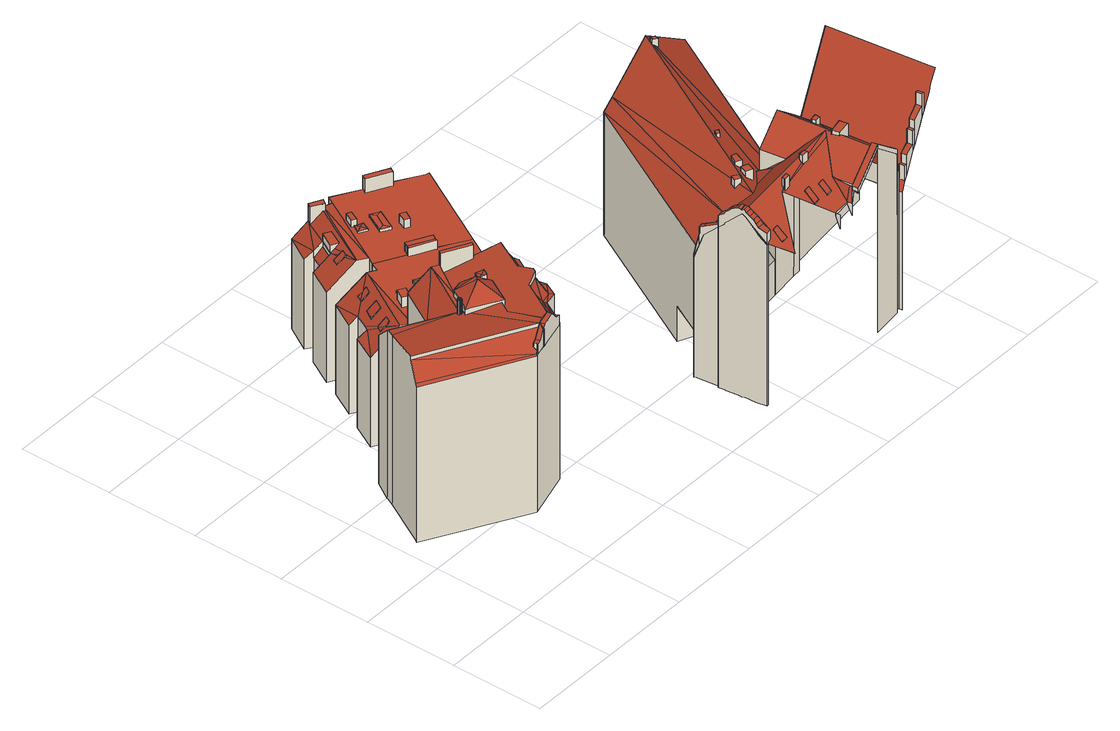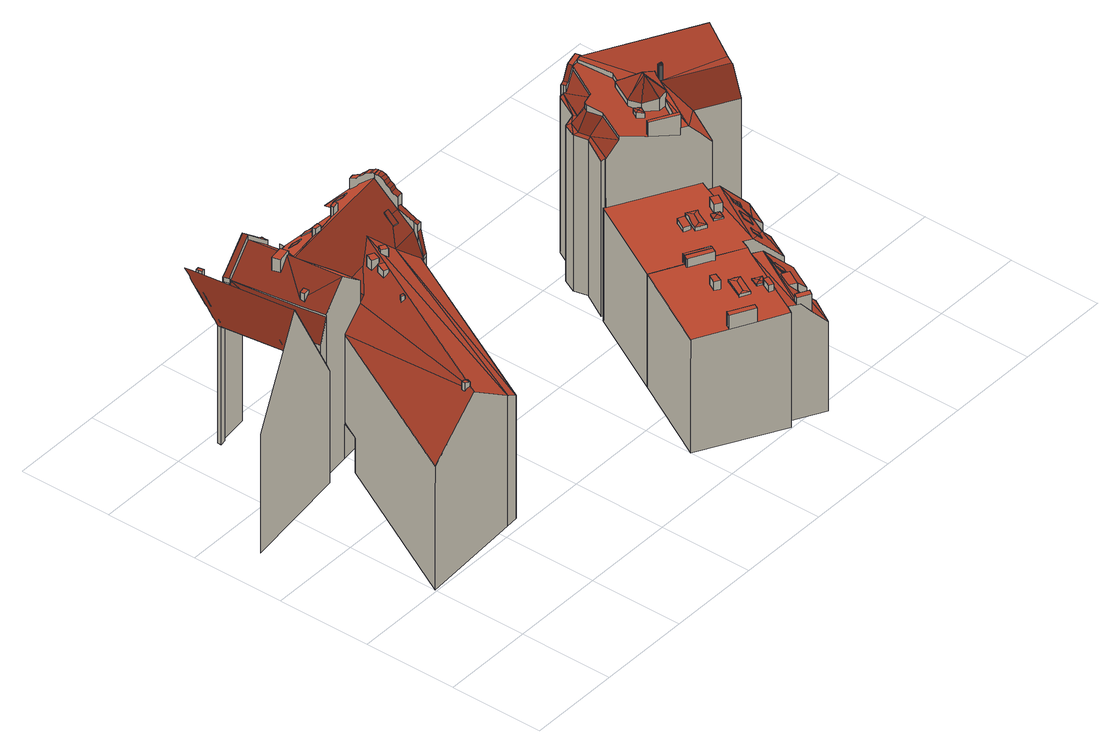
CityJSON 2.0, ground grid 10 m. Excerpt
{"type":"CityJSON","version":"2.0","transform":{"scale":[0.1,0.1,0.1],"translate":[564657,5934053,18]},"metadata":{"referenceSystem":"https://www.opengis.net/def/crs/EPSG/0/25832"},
"CityObjects":{
"building1":{"type":"Building","attributes":{"Grundfläche 2D":"189.161459","Grundhöhe NN":"19.843"},"children":["building1-1","building1-2","building1-3","building1-4"],"geometry":[{"type":"Solid","lod":"3","boundaries":[[[[0,1,2]],[[3,4,5,1,0]],[[6,7,8,1]],[[7,9,2,8]],[[10,2,9]],[[11,0,2,10]],[[1,8,2]],[[12,13,6,1,5]],[[14,15,16,17,18]],[[19,16,15]],[[20,21,22,23,24,16,19,25]],[[26,27,28,17,29]],[[17,16,29]],[[29,30,31]],[[16,24,23]],[[20,32,33,34,21]],[[30,29,16,23,35]],[[36,37,38]],[[39,38,37,40]],[[37,36,41,42,43]],[[44,45,46,47]],[[48,49,37,50]],[[47,46,51]],[[51,52,47]],[[53,54,52]],[[54,55,52]],[[52,55,47]],[[56,54,53]],[[57,58,59,56]],[[59,54,56]],[[60,58,57,61,62,63]],[[45,64,48]],[[37,43,45,48,50]],[[64,45,44,49]],[[44,47,49]],[[49,48,64]],[[65,66,39,40,37,49,47]],[[60,67,58]],[[58,67,68]],[[58,68,69,59]],[[54,59,69,70]],[[54,70,55]],[[55,70,71]],[[72,71,65,47,55]],[[55,71,72]],[[73,74,75,76,77,78,79,80,81,82,83,84,85,86,87,88]],[[32,20,39,66,65,87,86]],[[33,32,86,85]],[[87,65,71,88]],[[88,71,70,73]],[[70,69,74,73]],[[69,68,75,74]],[[75,68,67,76]],[[38,39,20,25]],[[85,84,34,33]],[[30,79,78,31]],[[0,35,23,22,5,4,3]],[[5,22,21,34,84,83,6,13,12]],[[7,6,83,82]],[[9,7,82,81]],[[81,80,10,9]],[[35,0,11,10,80,79,30]],[[14,18,89,90]],[[91,19,15,14,90,92]],[[93,94,41,36,38,25,19,91,95]],[[96,43,42,41,94,97]],[[46,45,43,96,98]],[[99,52,51,46,98,100]],[[56,53,101,102]],[[53,52,99,101]],[[57,56,102,103]],[[61,57,103,104]],[[62,61,104,105]],[[63,62,105,106]],[[76,67,60,63,106,107,108,109,110,28,27,26,29,31,78,77]],[[17,28,110,111]],[[18,17,111,89]],[[102,101,99,100,98,96,97,94,93,95,91,92,90,89,111,110,109,108,107,106,105,104,103]]]],"semantics":{"surfaces":[{"type":"RoofSurface"},{"type":"WallSurface"},{"type":"GroundSurface"}],"values":[[0,0,0,0,0,0,0,0,0,0,0,0,0,0,0,0,0,0,0,0,0,0,0,0,0,0,0,0,0,0,0,0,0,0,0,0,0,0,0,0,0,0,0,0,0,0,1,1,1,1,1,1,1,1,1,1,1,1,1,1,1,1,1,1,1,1,1,1,1,1,1,1,1,1,1,1,1,2]]}}]},
"building1-1":{"type":"BuildingInstallation","parents":["building1"],"geometry":[{"type":"MultiSurface","lod":"3","boundaries":[[[112,113,114,115,116,117]],[[112,118,119,113]],[[120,119,121]],[[121,119,118]],[[119,120,122,123,124,32]],[[123,125,126,124]],[[127,126,125,128,129]],[[130,48,118,112,117]],[[48,64,121,118]],[[64,44,131,128,125,123,122,120,121]],[[129,128,131,47]],[[47,72,129]],[[127,129,72,132]],[[32,124,126,127,132,133,65,87,86,66,20,39,134,114,113,119]],[[115,114,134,40]],[[40,49,115]],[[49,50,116,115]],[[117,116,50,130]]],"semantics":{"surfaces":[{"type":"RoofSurface"},{"type":"WallSurface"}],"values":[0,0,0,0,0,0,0,1,1,1,1,1,1,1,1,1,1,1]}}]},
"building1-2":{"type":"BuildingInstallation","parents":["building1"],"geometry":[{"type":"MultiSurface","lod":"3","boundaries":[[[135,136,137]],[[138,137,136]],[[139,136,135]],[[140,136,139]],[[139,141,140]],[[142,140,141]],[[142,143,140]],[[144,140,143]],[[145,140,144]],[[146,140,145]],[[147,140,146]],[[148,140,147]],[[149,148,147]],[[150,148,149]],[[151,148,150]],[[151,152,148]],[[151,138,152]],[[138,136,152]],[[148,152,136,140]],[[135,137,153,154]],[[137,138,155,153]],[[139,135,154,156]],[[141,139,156,157]],[[142,141,157,158]],[[143,142,158,159]],[[144,143,159,160]],[[145,144,160,161]],[[146,145,161,162]],[[147,146,162,163]],[[149,147,163,164]],[[150,149,164,24]],[[151,150,24,165]],[[138,151,165,155]]],"semantics":{"surfaces":[{"type":"RoofSurface"},{"type":"WallSurface"}],"values":[0,0,0,0,0,0,0,0,0,0,0,0,0,0,0,0,0,0,0,1,1,1,1,1,1,1,1,1,1,1,1,1,1]}}]},
"building1-3":{"type":"BuildingInstallation","parents":["building1"],"geometry":[{"type":"MultiSurface","lod":"3","boundaries":[[[166,167,168,169,170,171]],[[169,168,172,173,170]],[[168,167,166,174,175]],[[172,168,175,176]],[[177,166,171,170,178,179]],[[177,180,181,175,174,166]],[[181,182,183,172,176,175]],[[172,183,178,170,173]]],"semantics":{"surfaces":[{"type":"RoofSurface"},{"type":"WallSurface"}],"values":[0,0,0,0,1,1,1,1]}}]},
"building1-4":{"type":"BuildingInstallation","parents":["building1"],"geometry":[{"type":"MultiSurface","lod":"3","boundaries":[[[184,185,186,187]],[[188,185,184,31,78]],[[186,185,188,189]],[[189,77,187,186]],[[78,31,184,187,77]]],"semantics":{"surfaces":[{"type":"RoofSurface"},{"type":"WallSurface"}],"values":[0,1,1,1,1]}}]},
"building2":{"type":"Building","attributes":{"Grundfläche 2D":"133.269164","Grundhöhe NN":"19.280"},"children":["building2-1","building2-2","building2-3","building2-4","building2-5","building2-6","building2-7","building2-8"],"geometry":[{"type":"Solid","lod":"3","boundaries":[[[[190,191,192,193,194,195,196,197,198,199,200,201,202,203,204]],[[205,206,204,207,208]],[[209,210,204,206,205,208,211,212]],[[210,190,204]],[[213,208,207]],[[214,215,216]],[[217,218,216,215,210]],[[217,210,209,212,211,216,218]],[[219,202,201,200,199,198,197,220,221]],[[203,202,219,222]],[[207,204,203,222,223]],[[213,207,223,224]],[[208,213,224,225]],[[226,216,211,208,225,227]],[[214,216,226,228]],[[215,214,228,229]],[[190,210,215,229,230]],[[191,190,230,231]],[[232,233,195,194,193,192,191,231,234]],[[196,195,233,235]],[[197,196,235,220]],[[226,227,225,224,223,222,219,221,220,235,233,232,234,231,230,229,228]]]],"semantics":{"surfaces":[{"type":"RoofSurface"},{"type":"WallSurface"},{"type":"GroundSurface"}],"values":[[0,0,0,0,0,0,0,0,1,1,1,1,1,1,1,1,1,1,1,1,1,2]]}}]},
"building2-1":{"type":"BuildingInstallation","parents":["building2"],"geometry":[{"type":"MultiSurface","lod":"3","boundaries":[[[236,237,238,239,240,241,242]],[[238,237,243]],[[244,245,242,241]],[[242,245,246,206,247,243,237,236]],[[247,205,248,239,238,243]],[[244,241,240,239,248,249]]],"semantics":{"surfaces":[{"type":"RoofSurface"},{"type":"WallSurface"}],"values":[0,0,1,1,1,1]}}]},
"building2-2":{"type":"BuildingInstallation","parents":["building2"],"geometry":[{"type":"MultiSurface","lod":"3","boundaries":[[[250,251,252,253,254,255,256]],[[251,250,257]],[[254,253,258,259]],[[260,256,255,254,259,212]],[[261,257,250,256,260,218]],[[209,258,253,252,251,257,261,217]]],"semantics":{"surfaces":[{"type":"RoofSurface"},{"type":"WallSurface"}],"values":[0,0,1,1,1,1]}}]},
"building2-3":{"type":"BuildingInstallation","parents":["building2"],"geometry":[{"type":"MultiSurface","lod":"3","boundaries":[[[262,263,264,265]],[[265,264,266,267]],[[262,265,267,268]],[[263,262,268,269]],[[264,263,269,266]]],"semantics":{"surfaces":[{"type":"RoofSurface"},{"type":"WallSurface"}],"values":[0,1,1,1,1]}}]},
"building2-4":{"type":"BuildingInstallation","parents":["building2"],"geometry":[{"type":"MultiSurface","lod":"3","boundaries":[[[270,271,272,273,274,275]],[[273,272,200,276]],[[277,278,270,275,274,273,276,279]],[[271,270,278,199]],[[272,271,199,200]]],"semantics":{"surfaces":[{"type":"RoofSurface"},{"type":"WallSurface"}],"values":[0,1,1,1,1]}}]},
"building2-5":{"type":"BuildingInstallation","parents":["building2"],"geometry":[{"type":"MultiSurface","lod":"3","boundaries":[[[280,281,282,283,284]],[[285,286,287,283,282]],[[286,288,289,290,287]],[[291,292,284,283,287,290,289]],[[293,294,295,296,282,281,280,284]],[[296,297,298,286,285,282]],[[289,288,286,298,299]],[[291,289,299,293,284,292]]],"semantics":{"surfaces":[{"type":"RoofSurface"},{"type":"WallSurface"}],"values":[0,0,0,0,1,1,1,1]}}]},
"building2-6":{"type":"BuildingInstallation","parents":["building2"],"geometry":[{"type":"MultiSurface","lod":"3","boundaries":[[[300,301,302,303]],[[300,303,304,305]],[[300,305,306]],[[307,306,308]],[[307,300,306]],[[300,307,308,309,301]],[[303,310,311,305,304]],[[305,311,312,308,306]],[[308,312,313,301,309]],[[301,313,310,303,302]]],"semantics":{"surfaces":[{"type":"RoofSurface"},{"type":"WallSurface"}],"values":[0,0,0,0,0,0,1,1,1,1]}}]},
"building2-7":{"type":"BuildingInstallation","parents":["building2"],"geometry":[{"type":"MultiSurface","lod":"3","boundaries":[[[314,315,316,317,318,319]],[[320,321,317,316]],[[321,322,318,317]],[[322,323,324,314,319,318]],[[316,315,314,324,325,320]]],"semantics":{"surfaces":[{"type":"RoofSurface"},{"type":"WallSurface"}],"values":[0,1,1,1,1]}}]},
"building2-8":{"type":"BuildingInstallation","parents":["building2"],"geometry":[{"type":"MultiSurface","lod":"3","boundaries":[[[326,327,328,329]],[[327,326,330,331]],[[329,328,332,333]],[[326,329,333,330]],[[328,327,331,332]]],"semantics":{"surfaces":[{"type":"RoofSurface"},{"type":"WallSurface"}],"values":[0,1,1,1,1]}}]},
"building3":{"type":"Building","attributes":{"Grundfläche 2D":"134.420776","Grundhöhe NN":"19.303"},"children":["building3-1","building3-2","building3-3","building3-4","building3-5","building3-6","building3-7","building3-8","building3-9"],"geometry":[{"type":"Solid","lod":"3","boundaries":[[[[334,335,336,337,338,339,340,202,201,200,199,198,197]],[[341,340,339]],[[342,343,344,345,341]],[[340,341,345,344]],[[346,347,348,349,344,343,342,350,351]],[[352,353,350]],[[351,350,353,346]],[[354,353,352]],[[355,356,344,357,358,359,360]],[[347,346,361,359,362,357,344,349,348]],[[357,362,359,358]],[[363,364,365,366,367]],[[353,365,364,346]],[[359,361,346,364,363,367]],[[359,367,366,360]],[[334,197,220,368]],[[338,337,336,335,334,368,369]],[[339,338,369,370]],[[352,350,342,341,339,370,371]],[[354,352,371,372]],[[365,353,354,372,373]],[[366,365,373,374]],[[356,355,375,376]],[[360,366,374,375,355]],[[340,344,356,376,377]],[[202,340,377,219]],[[220,197,198,199,200,201,202,219,221]],[[374,373,372,371,370,369,368,220,221,219,377,376,375]]]],"semantics":{"surfaces":[{"type":"RoofSurface"},{"type":"WallSurface"},{"type":"GroundSurface"}],"values":[[0,0,0,0,0,0,0,0,0,0,0,0,1,1,1,1,1,1,1,1,1,1,1,1,1,1,1,2]]}}]},
"building3-1":{"type":"BuildingInstallation","parents":["building3"],"geometry":[{"type":"MultiSurface","lod":"3","boundaries":[[[378,379,380,381]],[[382,383,384,380,379]],[[384,383,385,386,387,380]],[[388,381,380,387,386]],[[381,389,390,379,378]],[[379,390,391,383,382]],[[383,391,392,385]],[[392,393,386,385]],[[386,393,389,381,388]]],"semantics":{"surfaces":[{"type":"RoofSurface"},{"type":"WallSurface"}],"values":[0,0,0,0,1,1,1,1,1]}}]},
"building3-2":{"type":"BuildingInstallation","parents":["building3"],"geometry":[{"type":"MultiSurface","lod":"3","boundaries":[[[394,395,396,397,398]],[[397,396,337,399]],[[400,394,398,397,399,401]],[[395,394,400,336]],[[396,395,336,337]]],"semantics":{"surfaces":[{"type":"RoofSurface"},{"type":"WallSurface"}],"values":[0,1,1,1,1]}}]},
"building3-3":{"type":"BuildingInstallation","parents":["building3"],"geometry":[{"type":"MultiSurface","lod":"3","boundaries":[[[402,403,404,405,406,407,408]],[[350,351,402,408]],[[409,410,343,345,406,405,404,403,402,351]],[[345,341,407,406]],[[407,341,342,350,408]]],"semantics":{"surfaces":[{"type":"RoofSurface"},{"type":"WallSurface"}],"values":[0,1,1,1,1]}}]},
"building3-4":{"type":"BuildingInstallation","parents":["building3"],"geometry":[{"type":"MultiSurface","lod":"3","boundaries":[[[272,271,411,412,413]],[[271,272,200,199]],[[199,414,411,271]],[[414,415,412,411]],[[416,417,413,412,415]],[[417,200,272,413]]],"semantics":{"surfaces":[{"type":"RoofSurface"},{"type":"WallSurface"}],"values":[0,1,1,1,1,1]}}]},
"building3-5":{"type":"BuildingInstallation","parents":["building3"],"geometry":[{"type":"MultiSurface","lod":"3","boundaries":[[[418,419,420,421,422]],[[423,418,422,424]],[[425,426,427,421,420]],[[427,428,424,422,421]],[[418,429,430,420,419]],[[430,431,432,433,427,426,425,420]],[[433,434,435,424,428,427]],[[418,423,424,435,436,429]]],"semantics":{"surfaces":[{"type":"RoofSurface"},{"type":"WallSurface"}],"values":[0,0,0,0,1,1,1,1]}}]},
"building3-6":{"type":"BuildingInstallation","parents":["building3"],"geometry":[{"type":"MultiSurface","lod":"3","boundaries":[[[437,438,439,440]],[[440,439,346]],[[346,361,437,440]],[[438,437,361,347]]],"semantics":{"surfaces":[{"type":"RoofSurface"},{"type":"WallSurface"}],"values":[0,1,1,1]}}]},
"building3-7":{"type":"BuildingInstallation","parents":["building3"],"geometry":[{"type":"MultiSurface","lod":"3","boundaries":[[[441,442,443,444,445]],[[446,443,442,447]],[[446,448,444,443]],[[448,449,445,444]],[[449,450,447,442,441,445]]],"semantics":{"surfaces":[{"type":"RoofSurface"},{"type":"WallSurface"}],"values":[0,1,1,1,1]}}]},
"building3-8":{"type":"BuildingInstallation","parents":["building3"],"geometry":[{"type":"MultiSurface","lod":"3","boundaries":[[[451,452,453,454]],[[454,453,455,456]],[[451,454,456,457]],[[452,451,457,458]],[[453,452,458,455]]],"semantics":{"surfaces":[{"type":"RoofSurface"},{"type":"WallSurface"}],"values":[0,1,1,1,1]}}]},
"building3-9":{"type":"BuildingInstallation","parents":["building3"],"geometry":[{"type":"MultiSurface","lod":"3","boundaries":[[[459,460,461]],[[462,463,464,465,459,461,466,467,468]],[[469,348,362,358,470,468,467,466,461,460]],[[470,471,462,468]],[[472,465,464,463,462,471,357,463]],[[472,349,469,460,459,465]]],"semantics":{"surfaces":[{"type":"RoofSurface"},{"type":"WallSurface"}],"values":[0,0,1,1,1,1]}}]},
"building4":{"type":"Building","attributes":{"Grundfläche 2D":"909.656915","Grundhöhe NN":"18.514"},"children":["building4-1","building4-2","building4-3","building4-4","building4-5","building4-6","building4-7","building4-8","building4-9","building4-10","building4-11","building4-12","building4-13","building4-14","building4-15","building4-16","building4-17","building4-18","building4-19","building4-20","building4-21","building4-22","building4-23"],"geometry":[{"type":"MultiSurface","lod":"3","boundaries":[[[473,474,475,476]],[[477,478,479,480,481,482,475,474,483,484,485,486,487,488,489,490,491,492,493,494,495]],[[493,496,497,494]],[[498,473,498,499,500]],[[497,496,501,502,503,504,505,506]],[[504,507,508,505]],[[502,501,509,510,511,507,504,503]],[[507,511,512,508]],[[496,513,514,510,509,501]],[[483,474,473,498,500,515,516,517,518,519,520,521,486,485,484]],[[521,520,522,523,524,525,526,510,514,513,496,493,492,491,490,489,488,487,486]],[[527,528,529,530]],[[531,532,533,534]],[[530,529,534,533,512,511,535,536]],[[529,528,537,531,534]],[[538,539,540,541]],[[542,510,526,543,544]],[[518,517,516,515,545,517,546,547,520,519]],[[548,549,541,540,550]],[[546,517,545,515,541,549,548,551,547]],[[548,550,552,553]],[[511,510,535]],[[554,555,553,556]],[[548,553,555,557]],[[558,557,555,554]],[[558,551,548,557]],[[559,525,524]],[[560,551,558]],[[526,561,542,544,543]],[[554,556,562,563,564,565,566,567,568,520,560,558]],[[569,524,523]],[[559,524,569]],[[570,569,523,571]],[[523,522,571]],[[547,551,560,520]],[[537,528,527,572]],[[571,522,520,568,573,570]],[[535,510,542]],[[574,573,568]],[[569,570,573,575,576,577,532,578]],[[579,580,565,581,582]],[[583,584,585,575,573,574,568,567,566,565,580,579,586]],[[587,588,572,527,530,536]],[[583,589,590,584]],[[591,589,583,586,579,582,592]],[[569,593,594,595,578,596,561,526,525,559]],[[591,592,597,598,599]],[[600,590,589]],[[599,601,600,589,591]],[[602,598,597,603]],[[576,575,585,584,590,604]],[[535,542,587,536]],[[600,605,576,604,590]],[[605,600,601,599,598,606,607]],[[595,594,593,569,578]],[[531,537,572,588,596,578,532]],[[605,607,608,577,576]],[[609,610,611,612]],[[613,609,612,614]],[[613,614,608,607]],[[615,610,609,613,607,606,598,602,616,617,618,619,620,621,622,623,624,625,626,627]],[[542,561,596,588,587]],[[610,615,627,628,629,630,611]]],"semantics":{"surfaces":[{"type":"WallSurface"},{"type":"RoofSurface"},{"type":"OuterCeilingSurface"},{"type":"GroundSurface"}],"values":[0,0,0,1,0,0,1,0,1,1,1,0,0,0,2,0,1,1,0,1,0,1,0,1,0,1,1,0,1,1,1,1,0,0,0,0,1,1,1,0,0,1,3,0,0,1,0,1,1,0,0,0,1,0,1,0,0,0,0,0,1,0,0]}}]},
"building4-1":{"type":"BuildingInstallation","parents":["building4"],"geometry":[{"type":"MultiSurface","lod":"3","boundaries":[[[631,632,633,634,635]],[[635,636,637,631]],[[636,638,639,637]],[[638,640,641,639]],[[640,642,643,641]],[[644,645,646,643,642]],[[647,648,649,646,645]],[[648,650,651,649]],[[652,653,654,651,650]],[[653,655,656,654]],[[655,657,658,656]],[[657,659,660,661,658]],[[660,662,663,661]],[[662,664,665,663]],[[665,664,666,667,668]],[[473,669,670,634,633,632,474]],[[671,672,673,674,675,521,648,647,645,644,642,640,638,636,635,634,670,676]],[[662,660,659,657,655,653,652,650,648,521,677,678,679,680,681,682,513,683,666,664]],[[668,667,666,683,684,496,493]],[[639,641,643,646,649,651,654,656,658,661,663,665,668,493,492,491,490,489,488,487,486,485,484,483,474,632,631,637]]],"semantics":{"surfaces":[{"type":"RoofSurface"},{"type":"WallSurface"}],"values":[0,0,0,0,0,0,0,0,0,0,0,0,0,0,0,1,1,1,1,1]}}]},
"building4-2":{"type":"BuildingInstallation","parents":["building4"],"geometry":[{"type":"MultiSurface","lod":"3","boundaries":[[[685,686,687,688]],[[683,689,686,685,684]],[[690,691,688,687]],[[691,502,501,496,684,685,688]],[[513,692,509,686,689,683]],[[693,690,687,686,509]]],"semantics":{"surfaces":[{"type":"RoofSurface"},{"type":"WallSurface"}],"values":[0,0,1,1,1,1]}}]},
"building4-3":{"type":"BuildingInstallation","parents":["building4"],"geometry":[{"type":"MultiSurface","lod":"3","boundaries":[[[691,690,694,695,696]],[[694,690,693,507]],[[507,504,695,694]],[[504,503,502,691,696,695]]],"semantics":{"surfaces":[{"type":"RoofSurface"},{"type":"WallSurface"}],"values":[0,1,1,1]}}]},
"building4-4":{"type":"BuildingInstallation","parents":["building4"],"geometry":[{"type":"MultiSurface","lod":"3","boundaries":[[[697,698,699,700]],[[698,697,701,702]],[[697,700,703,701]],[[700,699,704,703]],[[699,698,702,704]]],"semantics":{"surfaces":[{"type":"RoofSurface"},{"type":"WallSurface"}],"values":[0,1,1,1,1]}}]},
"building4-5":{"type":"BuildingInstallation","parents":["building4"],"geometry":[{"type":"MultiSurface","lod":"3","boundaries":[[[705,706,707,708]],[[709,710,707,706]],[[711,712,705,708]],[[709,706,705,712,713]],[[711,708,707,710,514]]],"semantics":{"surfaces":[{"type":"RoofSurface"},{"type":"WallSurface"}],"values":[0,1,1,1,1]}}]},
"building4-6":{"type":"BuildingInstallation","parents":["building4"],"geometry":[{"type":"MultiSurface","lod":"3","boundaries":[[[714,715,716,717,718,719,720]],[[721,516,716,715]],[[717,716,516,545]],[[718,717,545,722]],[[722,723,719,718]],[[724,714,720,719,723,517]],[[724,721,715,714]]],"semantics":{"surfaces":[{"type":"RoofSurface"},{"type":"WallSurface"}],"values":[0,1,1,1,1,1,1]}}]},
"building4-7":{"type":"BuildingInstallation","parents":["building4"],"geometry":[{"type":"MultiSurface","lod":"3","boundaries":[[[725,726,727,728]],[[729,730,725,728]],[[731,726,725,730,543]],[[727,726,731,732]],[[729,728,727,732,544]]],"semantics":{"surfaces":[{"type":"RoofSurface"},{"type":"WallSurface"}],"values":[0,1,1,1,1]}}]},
"building4-8":{"type":"BuildingInstallation","parents":["building4"],"geometry":[{"type":"MultiSurface","lod":"3","boundaries":[[[733,734,735,736]],[[733,736,737,738]],[[736,735,739,737]],[[734,733,738,740]],[[735,734,740,739]]],"semantics":{"surfaces":[{"type":"RoofSurface"},{"type":"WallSurface"}],"values":[0,1,1,1,1]}}]},
"building4-9":{"type":"BuildingInstallation","parents":["building4"],"geometry":[{"type":"MultiSurface","lod":"3","boundaries":[[[741,742,743,744]],[[744,743,745,746]],[[741,744,746,747]],[[742,741,747,748]],[[743,742,748,745]]],"semantics":{"surfaces":[{"type":"RoofSurface"},{"type":"WallSurface"}],"values":[0,1,1,1,1]}}]},
"building4-10":{"type":"BuildingInstallation","parents":["building4"],"geometry":[{"type":"MultiSurface","lod":"3","boundaries":[[[749,750,751,752]],[[750,749,753,754]],[[752,751,755,756]],[[749,752,756,753]],[[751,750,754,755]]],"semantics":{"surfaces":[{"type":"RoofSurface"},{"type":"WallSurface"}],"values":[0,1,1,1,1]}}]},
"building4-11":{"type":"BuildingInstallation","parents":["building4"],"geometry":[{"type":"MultiSurface","lod":"3","boundaries":[[[757,758,759,760,761,762]],[[763,760,759,764]],[[759,758,757,765,518,764]],[[763,546,519,766,762,761,760]],[[766,765,757,762]]],"semantics":{"surfaces":[{"type":"RoofSurface"},{"type":"WallSurface"}],"values":[0,1,1,1,1]}}]},
"building4-12":{"type":"BuildingInstallation","parents":["building4"],"geometry":[{"type":"MultiSurface","lod":"3","boundaries":[[[767,768,769,770]],[[770,769,771,772]],[[767,770,772,773]],[[768,767,773,774]],[[769,768,774,771]]],"semantics":{"surfaces":[{"type":"RoofSurface"},{"type":"WallSurface"}],"values":[0,1,1,1,1]}}]},
"building4-13":{"type":"BuildingInstallation","parents":["building4"],"geometry":[{"type":"MultiSurface","lod":"3","boundaries":[[[775,776,777,778]],[[778,777,779,780]],[[775,778,780,781]],[[776,775,781,782]],[[777,776,782,779]]],"semantics":{"surfaces":[{"type":"RoofSurface"},{"type":"WallSurface"}],"values":[0,1,1,1,1]}}]},
"building4-14":{"type":"BuildingInstallation","parents":["building4"],"geometry":[{"type":"MultiSurface","lod":"3","boundaries":[[[783,784,785,786,787,788,789]],[[790,791,792,793,794,785,784]],[[795,563,564,565,784,783,789]],[[784,565,580,579,791,790]],[[579,586,583,793,792,791]],[[583,584,566,785,794,793]],[[566,554,556,796,787,786,785]],[[796,797,795,789,788,787]]],"semantics":{"surfaces":[{"type":"RoofSurface"},{"type":"WallSurface"}],"values":[0,0,1,1,1,1,1,1]}}]},
"building4-15":{"type":"BuildingInstallation","parents":["building4"],"geometry":[{"type":"MultiSurface","lod":"3","boundaries":[[[798,799,800,801,802,803]],[[800,799,804,805]],[[801,800,805,567,806]],[[806,807,802,801]],[[808,804,799,798,803,802,807,568]]],"semantics":{"surfaces":[{"type":"RoofSurface"},{"type":"WallSurface"}],"values":[0,1,1,1,1]}}]},
"building4-16":{"type":"BuildingInstallation","parents":["building4"],"geometry":[{"type":"MultiSurface","lod":"3","boundaries":[[[809,810,811,812]],[[812,811,813,814]],[[809,812,814,815]],[[810,809,815,574]],[[811,810,574,813]]],"semantics":{"surfaces":[{"type":"RoofSurface"},{"type":"WallSurface"}],"values":[0,1,1,1,1]}}]},
"building4-17":{"type":"BuildingInstallation","parents":["building4"],"geometry":[{"type":"MultiSurface","lod":"3","boundaries":[[[816,817,818,819,820,821,822]],[[823,817,816,822,824,825]],[[826,616,820,819,818,817,823,827]],[[616,617,821,820]]],"semantics":{"surfaces":[{"type":"RoofSurface"},{"type":"WallSurface"}],"values":[0,1,1,1]}}]},
"building4-18":{"type":"BuildingInstallation","parents":["building4"],"geometry":[{"type":"MultiSurface","lod":"3","boundaries":[[[828,829,830,831,832]],[[824,822,831,830,833]],[[822,821,832,831]],[[618,828,832,821,617]]],"semantics":{"surfaces":[{"type":"RoofSurface"},{"type":"WallSurface"}],"values":[0,1,1,1]}}]},
"building4-19":{"type":"BuildingInstallation","parents":["building4"],"geometry":[{"type":"MultiSurface","lod":"3","boundaries":[[[834,835,836,837,838]],[[833,830,837,836,839]],[[830,829,828,834,838,837]],[[619,835,834,828,618]]],"semantics":{"surfaces":[{"type":"RoofSurface"},{"type":"WallSurface"}],"values":[0,1,1,1]}}]},
"building4-20":{"type":"BuildingInstallation","parents":["building4"],"geometry":[{"type":"MultiSurface","lod":"3","boundaries":[[[840,841,842,843]],[[843,842,844]],[[844,845,840,843]],[[845,841,840]]],"semantics":{"surfaces":[{"type":"RoofSurface"},{"type":"WallSurface"}],"values":[0,1,1,1]}}]},
"building4-21":{"type":"BuildingInstallation","parents":["building4"],"geometry":[{"type":"MultiSurface","lod":"3","boundaries":[[[846,847,848,849]],[[839,836,846,849,850]],[[836,835,847,846]],[[620,848,847,835,619]]],"semantics":{"surfaces":[{"type":"RoofSurface"},{"type":"WallSurface"}],"values":[0,1,1,1]}}]},
"building4-22":{"type":"BuildingInstallation","parents":["building4"],"geometry":[{"type":"MultiSurface","lod":"3","boundaries":[[[851,852,853,854]],[[850,849,854,853,855]],[[849,848,851,854]],[[621,852,851,848,620]]],"semantics":{"surfaces":[{"type":"RoofSurface"},{"type":"WallSurface"}],"values":[0,1,1,1]}}]},
"building4-23":{"type":"BuildingInstallation","parents":["building4"],"geometry":[{"type":"MultiSurface","lod":"3","boundaries":[[[856,857,858]],[[856,858,859]],[[860,861,862,856,859,863,864]],[[865,866,858,857]],[[595,867,864,863,859,858,866,868,593]],[[867,869,860,864]],[[870,871,865,857,856,862,861,860,869,872,594]]],"semantics":{"surfaces":[{"type":"RoofSurface"},{"type":"WallSurface"}],"values":[0,0,0,1,1,1,1]}}]}
},
"vertices":[
[114,173,219],[124,153,236],[126,157,236],[102,151,219],[101,150,219],[99,147,219],[133,129,219],[147,155,219],[145,155,221],[143,168,219],[127,176,219],[117,174,219],[104,145,219],[130,130,219],[39,189,211],[39,188,212],[100,155,212],[92,186,189],[51,209,189],[35,180,213],[125,82,220],[104,145,213],[99,147,213],[102,151,212],[98,155,212],[14,142,220],[123,223,198],[116,227,189],[115,227,189],[135,216,212],[117,174,212],[142,212,212],[132,84,221],[123,118,217],[130,130,217],[114,173,212],[8,131,198],[110,74,198],[14,142,216],[125,82,216],[112,75,200],[6,128,196],[108,72,197],[109,72,197],[131,78,197],[126,77,197],[159,86,197],[156,87,198],[123,76,197],[112,75,198],[112,74,198],[160,87,197],[174,113,197],[189,117,197],[185,120,198],[173,117,198],[196,131,197],[193,146,197],[189,145,198],[191,133,198],[205,177,198],[209,174,196],[206,176,198],[206,177,198],[124,76,197],[141,86,216],[132,84,216],[194,183,216],[177,150,216],[180,134,216],[178,130,216],[162,124,216],[156,87,199],[178,130,223],[180,134,223],[177,150,220],[194,183,220],[170,197,212],[142,212,204],[117,174,203],[127,176,205],[143,168,210],[147,155,212],[133,129,212],[130,130,212],[123,118,211],[132,84,218],[141,86,220],[162,124,220],[51,209,18],[39,189,18],[35,180,18],[39,188,18],[8,131,18],[6,128,18],[14,142,18],[109,72,18],[108,72,18],[159,86,18],[174,113,18],[160,87,18],[189,117,18],[196,131,18],[193,146,18],[209,174,18],[206,176,18],[206,177,18],[194,183,18],[142,212,18],[116,227,18],[115,227,18],[92,186,18],
[117,74,209],[115,79,209],[111,78,208],[112,75,208],[112,74,208],[112,73,208],[123,76,217],[125,82,221],[126,77,221],[124,76,217],[131,78,221],[142,81,221],[141,86,221],[152,84,209],[151,89,209],[155,90,208],[157,85,208],[156,87,208],[112,73,197],[157,85,197],[155,90,201],[151,89,206],[111,78,203],
[96,152,229],[97,153,231],[96,153,229],[96,154,229],[97,152,229],[98,153,231],[97,151,229],[98,151,229],[99,151,229],[99,152,229],[100,153,229],[100,154,229],[99,154,229],[98,154,231],[99,155,229],[98,155,229],[97,155,229],[97,154,231],[96,153,212],[96,152,212],[96,154,212],[97,152,212],[97,151,212],[98,151,212],[99,151,212],[99,152,212],[100,153,212],[100,154,212],[99,154,212],[99,155,212],[97,155,212],
[149,176,216],[150,171,217],[150,170,217],[151,170,217],[156,172,218],[152,174,217],[152,165,218],[154,168,218],[147,172,216],[145,169,216],[148,167,217],[149,176,210],[156,172,212],[152,174,211],[147,172,210],[145,169,210],[148,167,211],[152,165,212],
[142,212,228],[140,209,228],[168,194,228],[170,197,228],[140,209,204],[168,194,212],
[128,232,143],[123,222,143],[142,212,143],[170,197,143],[194,183,143],[206,177,143],[208,176,143],[258,267,143],[256,268,143],[226,285,144],[202,298,144],[173,314,144],[172,314,144],[168,305,144],[159,310,144],[137,299,130],[143,302,134],[133,325,115],[125,293,123],[118,254,135],[118,238,144],[118,279,123],[118,263,131],[118,297,115],[107,279,115],[93,252,115],[115,274,123],[117,255,134],[116,262,130],[172,314,13],[258,267,13],[173,314,13],[168,305,13],[133,325,13],[118,297,13],[125,293,13],[115,274,13],[118,279,13],[107,279,13],[93,252,13],[128,232,13],[123,222,13],[194,183,13],[206,177,13],[170,197,13],[208,176,13],
[146,301,139],[143,302,135],[137,299,131],[136,298,131],[140,296,135],[143,294,139],[147,301,139],[140,305,131],[143,294,138],[147,301,138],[146,301,138],[140,305,130],[136,298,130],[140,296,134],
[116,262,131],[117,255,135],[118,254,136],[121,253,140],[124,259,140],[118,263,132],[117,263,131],[113,257,131],[121,253,139],[124,259,139],[117,263,130],[113,257,130],
[140,254,155],[147,250,155],[153,260,155],[146,264,155],[153,260,144],[146,264,144],[140,254,143],[147,250,143],
[225,282,154],[226,285,154],[202,298,154],[201,296,154],[201,295,154],[225,283,154],[201,296,144],[225,283,144],[225,282,144],[201,295,144],
[179,265,148],[178,265,148],[173,268,148],[176,261,149],[183,262,148],[165,252,148],[162,248,148],[169,250,149],[167,245,148],[172,242,148],[171,244,148],[174,247,148],[181,258,148],[183,262,144],[179,265,144],[178,265,144],[173,268,144],[165,252,143],[162,248,143],[172,242,143],
[155,265,147],[161,266,146],[157,269,146],[153,271,146],[151,267,146],[149,263,146],[153,261,146],[155,264,147],[157,259,146],[159,262,146],[153,271,144],[149,263,144],[157,259,143],[161,266,144],
[191,255,149],[189,256,149],[184,258,149],[177,245,149],[184,242,149],[185,244,149],[184,258,144],[177,245,143],[184,242,143],[185,244,143],[191,255,144],[189,256,144],
[123,276,130],[131,271,140],[137,281,140],[129,286,130],[123,276,129],[131,271,139],[137,281,139],[129,286,129],
[308,358,143],[305,359,143],[275,376,144],[251,389,144],[222,405,145],[217,397,145],[177,322,144],[209,401,144],[206,403,144],[204,397,144],[167,328,144],[206,396,144],[181,379,132],[176,361,136],[173,350,139],[173,348,139],[196,408,132],[193,403,132],[182,416,116],[173,383,124],[166,388,116],[156,370,116],[141,342,116],[169,344,138],[170,352,135],[172,362,132],[164,366,124],[172,363,132],[171,352,136],[172,363,126],[181,379,126],[173,383,116],[164,366,116],[172,362,126],[308,358,13],[222,405,13],[217,397,13],[182,416,13],[166,388,13],[173,383,13],[164,366,13],[156,370,13],[141,342,13],[177,322,13],
[201,356,146],[198,352,146],[205,354,147],[203,360,146],[202,350,146],[207,347,146],[205,353,147],[209,352,146],[211,356,146],[207,355,147],[207,358,146],[203,360,144],[198,352,144],[207,347,144],[209,352,144],[211,356,144],
[272,371,160],[275,376,160],[251,389,160],[248,384,160],[271,372,160],[248,384,144],[272,371,144],[271,372,144],
[193,403,152],[202,398,152],[203,397,152],[204,397,152],[206,396,152],[209,401,152],[196,408,152],[202,398,142],[203,397,144],
[229,289,154],[229,290,154],[205,303,154],[229,289,144],[229,290,144],[206,302,144],[205,303,144],
[223,359,147],[221,355,147],[212,338,147],[219,340,147],[226,353,147],[232,354,147],[233,354,147],[216,335,147],[221,333,147],[222,332,147],[231,350,147],[223,359,144],[212,338,144],[216,335,144],[221,333,144],[222,332,144],[231,350,144],[233,354,144],[232,354,144],
[172,363,141],[180,359,141],[188,375,141],[181,379,141],
[235,333,154],[234,333,154],[230,324,154],[235,321,154],[240,330,154],[230,324,144],[234,333,144],[235,321,144],[240,330,144],[235,333,144],
[206,360,152],[211,370,152],[206,372,152],[201,362,152],[206,372,144],[201,362,144],[206,360,144],[211,370,144],
[173,348,140],[174,350,140],[173,350,140],[163,348,132],[169,344,139],[169,344,140],[170,343,140],[171,352,137],[170,352,136],[166,354,132],[174,350,139],[166,354,131],[163,348,131],[170,343,139],
[374,18,190],[372,18,190],[372,18,5],[374,18,5],[366,61,5],[368,48,5],[368,45,5],[368,44,5],[369,42,5],[370,29,5],[370,26,198],[370,29,201],[369,42,214],[368,44,215],[368,45,214],[368,48,211],[367,55,204],[367,58,201],[366,61,198],[366,63,195],[365,69,189],[365,69,5],[366,63,5],[367,69,189],[367,69,5],[379,14,186],[394,3,174],[394,4,174],[365,86,172],[364,90,159],[364,95,147],[363,96,142],[363,96,5],[364,95,5],[368,97,142],[368,97,5],[370,87,172],[401,91,172],[371,96,146],[371,96,5],[372,70,189],[382,71,190],[424,43,207],[428,44,208],[435,45,208],[464,52,211],[471,53,212],[510,62,215],[375,45,215],[496,72,204],[479,83,190],[474,93,179],[445,89,179],[421,74,191],[431,123,5],[431,123,45],[394,140,45],[394,140,5],[502,114,45],[502,114,5],[372,97,5],[372,97,45],[473,289,146],[473,289,5],[512,134,45],[463,7,174],[463,7,158],[463,12,171],[463,12,174],[486,290,155],[427,95,188],[429,101,187],[428,43,207],[471,52,210],[507,58,212],[483,15,173],[478,14,173],[483,15,171],[485,34,192],[484,10,159],[484,10,173],[488,11,191],[488,11,188],[484,10,187],[487,15,189],[485,30,191],[469,109,170],[485,34,191],[538,293,192],[484,6,188],[484,3,188],[489,4,191],[518,8,216],[517,14,216],[513,47,216],[512,55,216],[475,110,165],[475,110,191],[479,83,191],[512,134,5],[505,114,216],[534,88,194],[534,118,191],[534,118,189],[534,118,5],[502,114,147],[551,12,187],[548,12,190],[518,8,5],[551,12,5],[550,19,188],[547,18,190],[538,93,191],[551,14,188],[486,290,5],[600,298,5],[550,19,178],[547,18,189],[551,14,178],[551,14,5],[533,280,191],[535,284,191],[535,279,189],[600,298,147],[557,15,5],[557,15,140],[557,15,162],[547,88,162],[556,19,162],[557,11,140],[557,11,5],[538,93,189],[543,119,162],[556,19,140],[543,119,140],[543,119,5],[539,122,134],[539,126,134],[539,126,5],[539,122,5],[543,122,140],[543,122,5],[542,127,140],[562,12,150],[565,12,155],[576,14,175],[579,14,180],[591,16,202],[594,16,208],[603,17,225],[606,18,231],[614,19,245],[613,25,245],[600,129,245],[599,134,245],[656,141,140],[657,142,138],[657,142,5],
[370,26,207],[372,18,203],[374,18,203],[378,19,203],[378,27,207],[377,29,210],[370,29,210],[377,33,213],[370,32,213],[376,36,216],[369,35,216],[376,40,218],[369,39,218],[376,42,219],[376,43,220],[369,42,220],[375,44,220],[375,45,220],[368,44,220],[375,46,220],[368,45,220],[375,48,220],[375,49,220],[368,48,220],[374,52,218],[367,52,218],[374,56,216],[367,55,216],[374,57,215],[374,59,213],[367,58,213],[373,62,210],[366,61,210],[373,64,207],[366,63,207],[372,70,203],[367,69,203],[365,69,203],[374,18,192],[378,19,192],[378,27,198],[377,29,201],[376,42,213],[376,43,214],[375,44,214],[378,19,190],[375,46,214],[375,48,212],[375,49,211],[374,52,207],[374,56,204],[374,57,202],[372,70,192],[367,69,192],
[365,86,182],[370,87,182],[369,91,180],[364,90,180],[372,72,190],[369,91,172],[364,90,172],[372,72,187],[369,91,159],
[368,97,146],[363,96,146],[364,95,153],
[397,15,185],[395,25,195],[388,24,195],[389,14,185],[397,15,184],[395,25,194],[389,14,184],[388,24,194],
[389,68,195],[388,78,184],[381,78,183],[382,67,194],[388,78,183],[381,78,182],[382,67,193],[389,68,194],[389,71,190],
[435,47,219],[428,46,219],[428,44,219],[428,43,219],[428,42,219],[435,43,219],[435,45,219],[428,46,210],[428,42,206],[435,43,206],[435,47,210],
[423,97,194],[429,94,194],[432,99,194],[426,103,194],[426,103,184],[423,97,184],[429,94,189],[432,99,189],
[455,25,188],[454,36,198],[447,35,198],[448,24,188],[448,24,187],[455,25,187],[447,35,197],[454,36,197],
[446,94,194],[449,102,194],[442,105,194],[439,97,194],[442,105,188],[439,97,188],[446,94,181],[449,102,181],
[474,26,186],[473,35,195],[466,34,195],[467,25,186],[474,26,185],[473,35,194],[466,34,194],[467,25,185],
[464,55,220],[464,52,220],[464,51,220],[471,51,220],[471,52,220],[471,55,220],[471,51,210],[464,51,210],[464,55,214],[471,55,214],
[450,110,194],[454,120,194],[449,122,194],[444,113,194],[449,122,190],[444,113,190],[450,110,185],[454,120,185],
[470,152,192],[472,155,193],[469,157,193],[467,153,192],[469,157,189],[467,153,189],[470,152,186],[472,155,186],
[489,4,196],[518,8,221],[517,14,221],[488,11,196],[484,10,193],[484,6,193],[484,3,193],[548,12,195],[551,12,193],[551,14,193],[550,19,193],[547,18,195],[484,3,189],[484,10,189],[484,6,189],
[511,55,219],[510,55,219],[512,47,219],[527,49,219],[525,58,219],[512,55,219],[510,55,214],[512,47,214],[527,49,204],[525,58,205],[511,55,215],
[528,87,203],[534,88,203],[534,93,203],[527,92,203],[534,93,194],[527,92,199],[528,87,199],
[562,18,167],[561,18,167],[562,16,167],[562,15,167],[562,12,167],[565,12,167],[564,18,167],[561,18,150],[564,18,155],[562,18,150],[562,15,150],[562,16,150],
[576,14,182],[576,15,182],[575,20,182],[564,18,178],[565,12,178],[575,20,175],
[576,14,198],[579,14,198],[578,20,198],[575,20,198],[576,15,198],[578,20,180],
[554,84,162],[560,85,162],[559,90,162],[553,89,162],[553,89,152],[554,84,152],
[578,20,208],[579,14,208],[591,16,216],[590,22,216],[590,22,202],
[591,16,230],[594,16,230],[593,22,230],[590,22,230],[593,22,208],
[534,284,197],[534,285,197],[532,281,197],[533,280,197],[538,282,197],[536,283,197],[535,284,197],[535,279,197],[537,278,197],[534,285,192],[532,281,192],[537,278,187],[532,281,191],[538,282,187],[534,284,191],[534,284,192],[536,283,190]
]}
